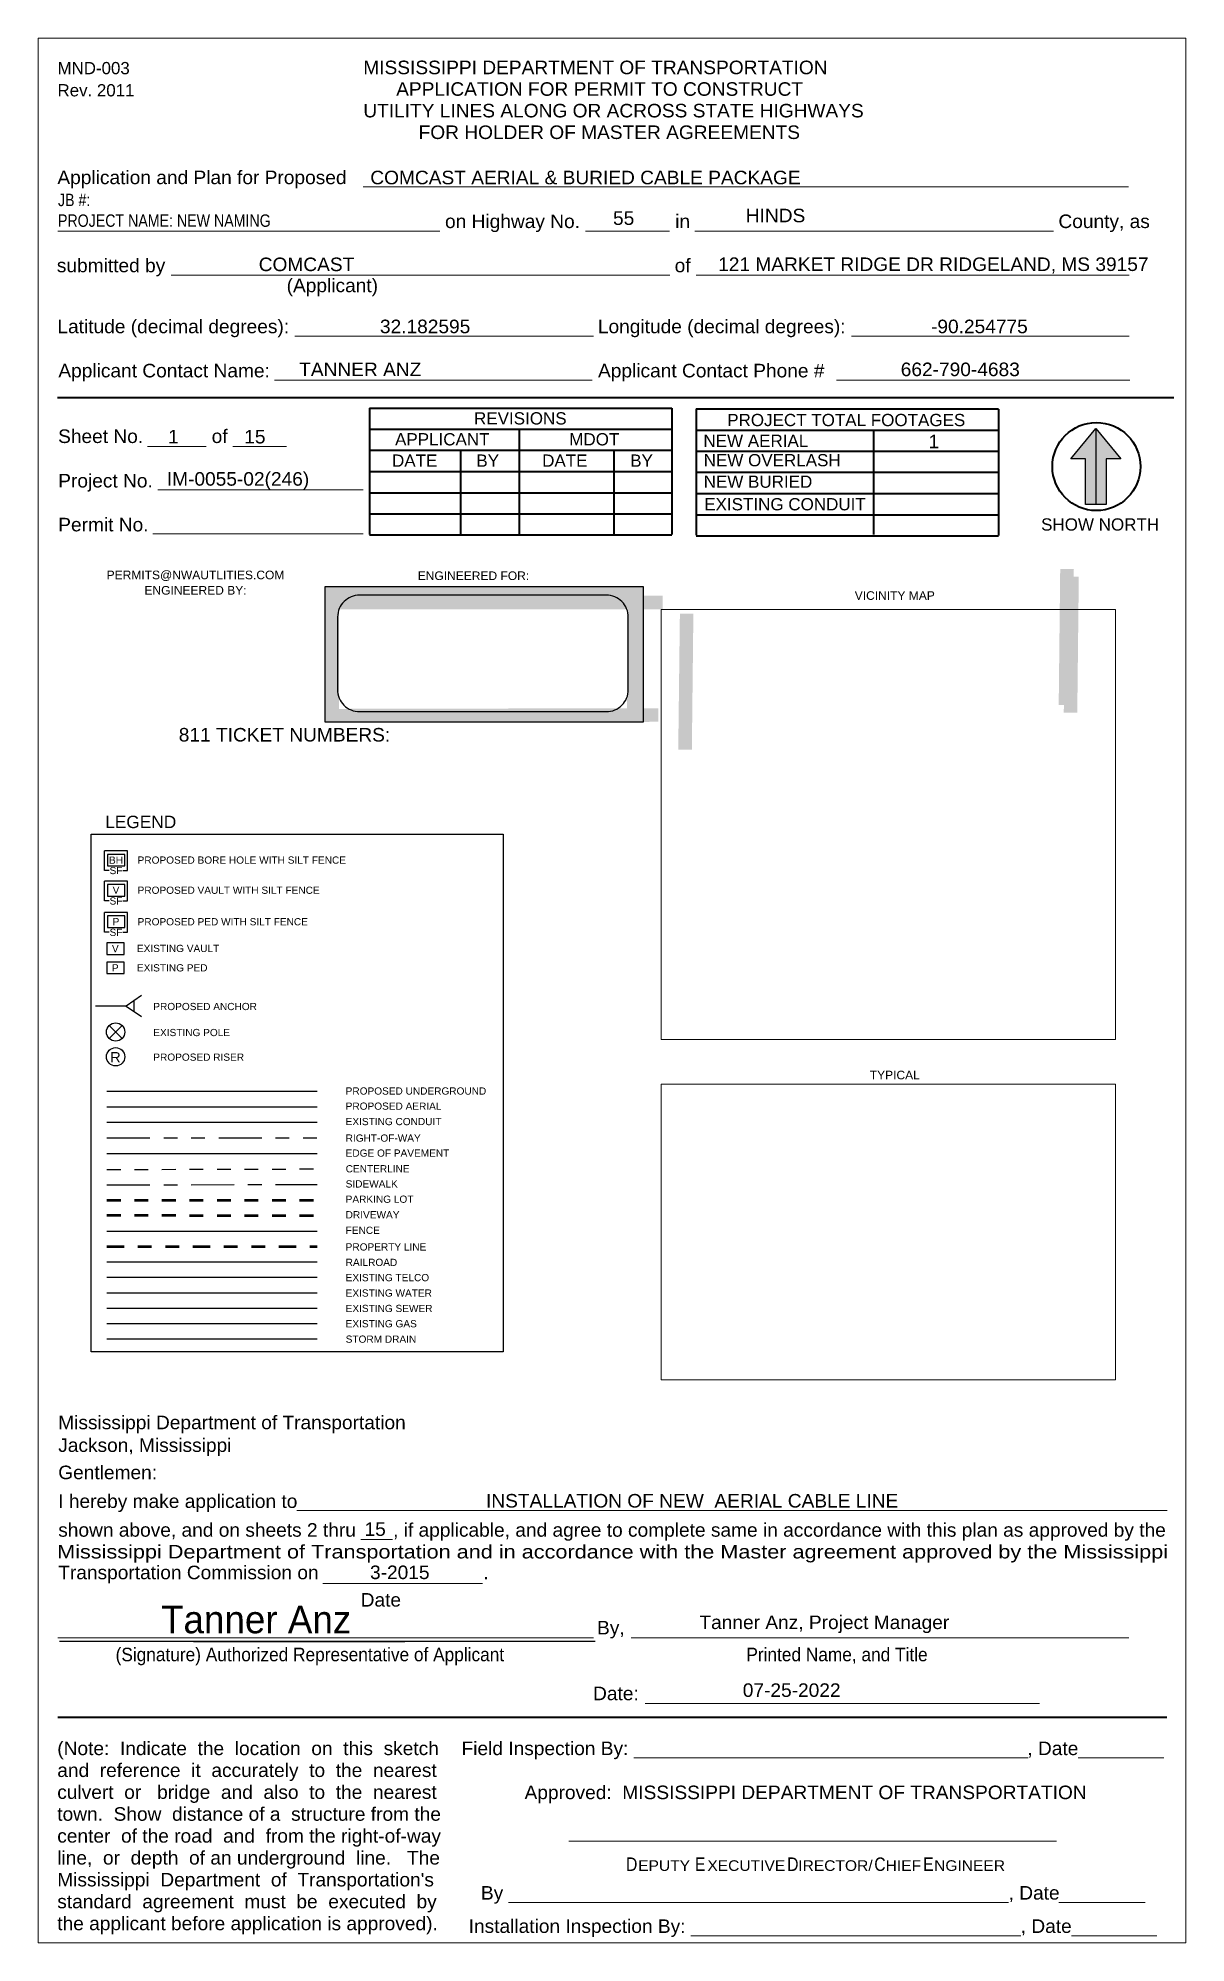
# Paper-space layout 'P1' of a CAD drawing. Header units: feet. Extents: x 0.2 to 8.5, y 0.1 to 13.9.
import ezdxf
from ezdxf.enums import TextEntityAlignment as Align
from ezdxf.lldxf.tags import DXFTag

# ---------------------------------------------------------------- set-up
doc = ezdxf.new("R2010")
doc.units = ezdxf.units.FT
doc.header["$MEASUREMENT"] = 0
for name, pattern in [('CENTER', [2, 1.25, -0.25, 0.25, -0.25]), ('DASHED2', [0.375, 0.25, -0.125]), ('DIVIDE2', [0.625, 0.25, -0.125, 0, -0.125, 0, -0.125]), ('DOT2', [0.125, 0, -0.125]), ('PHANTOM2', [1.25, 0.625, -0.125, 0.125, -0.125, 0.125, -0.125])]:
    doc.linetypes.add(name, pattern=pattern)
doc.layers.get('0').update_dxf_attribs({"true_color": 0x000000})
doc.layers.add('EOP', color=7, linetype='Continuous', lineweight=0, true_color=0x000000)
doc.layers.add('Level 63', color=7, linetype='Continuous', lineweight=0, true_color=0x000000)
for name, color, linetype, true_color in [('LAYOUT TEXT', 7, 'Continuous', 0x000000), ('LINE', 7, 'Continuous', 0x000000), ('LINETYPES', 7, 'Continuous', 0x000000), ('text', 7, 'Continuous', 0x000000)]:
    doc.layers.add(name, color=color, linetype=linetype, true_color=true_color)
doc.styles.get("Standard").update_dxf_attribs({"font": 'arial.ttf'})
doc.styles.add('Style-Arial', font='arial.ttf')
doc.styles.add('style1', font='BRUSHSCI.TTF')
tags = doc.linetypes.add('AERIAL', pattern='A,1.001328,-0.019754,["A",Standard,S=0.05,R=0,X=0,Y=-0.020729],-0.059416', length=1.080498).pattern_tags.tags
tags[6] = DXFTag(74, 10)
tags = doc.linetypes.add('AF', pattern='A,3.389462,["AFA",Standard,S=1,R=0,X=0.252079,Y=-0.5],-3.22101,6.77899,["AFA",Standard,S=1,R=0,X=0.252079,Y=-0.5],-3.22101,6.77899,["AFA",Standard,S=1,R=0,X=0.252079,Y=-0.5],-3.22101,7.275068,["AFA",Standard,S=1,R=0,X=0.252079,Y=-0.5],-3.22101,2.89345', length=40).pattern_tags.tags
tags[37] = DXFTag(74, 10)
tags[26] = DXFTag(74, 10)
tags[15] = DXFTag(74, 10)
tags[4] = DXFTag(74, 10)
tags = doc.linetypes.add('EC', pattern='A,1.001328,-0.041906,["EC",Standard,S=0.05,R=359.97053,X=0,Y=-0.023577],-0.144247', length=1.187481).pattern_tags.tags
tags[6] = DXFTag(74, 10)
doc.linetypes.add('Fence1', pattern='A,0.75,-0.05,["X",Standard,S=0.08,R=0,X=-0.01,Y=-0.04],-0.08', length=0.88)
tags = doc.linetypes.add('GAS', pattern='A,1.001328,-0.019754,["G",Standard,S=0.05,R=0,X=0,Y=-0.025314],-0.075275', length=1.096357).pattern_tags.tags
tags[6] = DXFTag(74, 10)
tags = doc.linetypes.add('SD', pattern='A,1.001328,-0.041373,["SD",Standard,S=0.05,R=0,X=0,Y=-0.026529],-0.145554', length=1.188255).pattern_tags.tags
tags[6] = DXFTag(74, 10)
tags = doc.linetypes.add('SEWER', pattern='A,1.001328,-0.019754,["S",Standard,S=0.05,R=0,X=0,Y=-0.021748],-0.068143', length=1.089225).pattern_tags.tags
tags[6] = DXFTag(74, 10)
tags = doc.linetypes.add('TELCO', pattern='A,1.001328,-0.019754,["T",Standard,S=0.05,R=0,X=0,Y=-0.023541],-0.060714', length=1.081796).pattern_tags.tags
tags[6] = DXFTag(74, 10)
doc.linetypes.add('TRACKS', pattern='A,0.15,[130,ltypeshp.shx,S=0.25,R=0,X=0,Y=0],0.15', length=0.3)
tags = doc.linetypes.add('UG', pattern='A,1.001328,-0.019754,["UG",Standard,S=0.05,R=0,X=0,Y=-0.023041],-0.120781', length=1.141863).pattern_tags.tags
tags[6] = DXFTag(74, 10)
tags = doc.linetypes.add('WATER', pattern='A,1.001328,-0.019754,["W",Standard,S=0.05,R=0,X=0,Y=-0.027369],-0.091915', length=1.112997).pattern_tags.tags
tags[6] = DXFTag(74, 10)

# ---------------------------------------------------------------- blocks, each defined once
blk = doc.blocks.new('MDOT P1')
at = {"layer": 'LAYOUT TEXT', "color": 7, "linetype": 'Continuous', "lineweight": 13}
for p, q in [((7.982, 12.835), (2.42, 12.835)), ((2.977, 12.514), (0.2, 12.514)), ((4.647, 12.514), (4.036, 12.514)), ((7.436, 12.514), (4.831, 12.514)), ((4.648, 12.194), (1.024, 12.194)), ((7.986, 12.194), (4.84, 12.194)), ((4.093, 11.751), (1.923, 11.751)), ((7.986, 11.751), (5.969, 11.751)), ((4.084, 11.431), (1.775, 11.431)), ((7.991, 11.431), (5.86, 11.431)), ((1.28, 10.949), (0.853, 10.949)), ((1.864, 10.949), (1.472, 10.949)), ((2.419, 10.633), (0.927, 10.633)), ((2.42, 10.313), (0.892, 10.313)), ((8.263, 3.218), (1.938, 3.218)), ((2.634, 3.006), (2.403, 3.006)), ((3.287, 2.686), (2.128, 2.686)), ((4.093, 2.293), (0.2, 2.293)), ((7.985, 2.293), (4.369, 2.293)), ((7.335, 1.814), (4.47, 1.814)), ((7.252, 1.419), (4.387, 1.419)), ((8.238, 1.419), (7.616, 1.419)), ((7.46, 0.814), (3.914, 0.814)), ((7.111, 0.368), (3.476, 0.368)), ((8.104, 0.368), (7.477, 0.368)), ((7.2, 0.126), (4.802, 0.126)), ((8.189, 0.126), (7.569, 0.126))]:
    blk.add_line(p, q, dxfattribs=at)
at = {"layer": 'LAYOUT TEXT', "color": 7, "linetype": 'Continuous', "lineweight": 40}
for p, q in [((0.199, 11.304), (8.312, 11.304)), ((2.465, 11.228), (4.664, 11.228)), ((2.465, 11.228), (2.465, 10.31)), ((4.664, 11.226), (4.664, 10.308)), ((4.84, 11.222), (7.038, 11.222)), ((4.84, 11.222), (4.84, 10.304)), ((7.038, 11.22), (7.038, 10.302)), ((2.465, 11.074), (4.664, 11.074)), ((3.554, 11.074), (3.554, 10.31)), ((4.84, 11.068), (7.038, 11.068)), ((6.129, 11.072), (6.129, 10.308)), ((2.465, 10.921), (4.664, 10.921)), ((3.127, 10.921), (3.127, 10.308)), ((4.241, 10.921), (4.241, 10.308)), ((4.84, 10.915), (7.038, 10.915)), ((2.465, 10.767), (4.664, 10.767)), ((4.84, 10.761), (7.038, 10.761)), ((2.465, 10.613), (4.664, 10.613)), ((4.84, 10.607), (7.038, 10.607)), ((2.465, 10.459), (4.664, 10.459)), ((4.84, 10.453), (7.038, 10.453)), ((2.465, 10.306), (4.664, 10.306)), ((4.84, 10.3), (7.038, 10.3)), ((0.2, 1.715), (8.261, 1.715))]:
    blk.add_line(p, q, dxfattribs=at)
at = {"layer": 'LAYOUT TEXT', "color": 7, "linetype": 'Continuous', "lineweight": 13, "flags": 128}
blk.add_lwpolyline([(0.058, 13.916), (0.058, 0.076), (8.399, 0.076), (8.399, 13.916), (0.058, 13.916)], dxfattribs=at)
at = {"layer": 'LAYOUT TEXT', "color": 7, "linetype": 'Continuous', "lineweight": 40}
blk.add_circle((7.749, 10.803), 0.32, dxfattribs=at)
at = {"layer": 'LAYOUT TEXT', "color": 7, "linetype": 'Continuous', "lineweight": 0, "style": 'Style-Arial', "width": 0.986544}
for s, p in [('MND-003', (0.199, 13.698)), ('Rev. 2011', (0.199, 13.537))]:
    blk.add_text(s, height=0.089, dxfattribs=at).set_placement(p, align=Align.MIDDLE_LEFT)
at = {"layer": 'LAYOUT TEXT', "color": 7, "linetype": 'Continuous', "lineweight": 13, "style": 'Style-Arial'}
for s, height, width, p in [('MISSISSIPPI DEPARTMENT OF TRANSPORTATION', 0.09841, 1.010972, (2.421, 13.703)), ('APPLICATION FOR PERMIT TO CONSTRUCT', 0.09841, 1.010972, (2.66, 13.546)), ('UTILITY LINES ALONG OR ACROSS STATE HIGHWAYS', 0.09841, 1.010972, (2.421, 13.389)), ('FOR HOLDER OF MASTER AGREEMENTS', 0.09841, 1.010972, (2.823, 13.232)), ('Application and Plan for Proposed', 0.09841, 1.010972, (0.198, 12.904)), ('on Highway No.', 0.09841, 1.010972, (3.015, 12.585)), ('in', 0.0984, 1.010972, (4.688, 12.585)), ('County, as', 0.0984, 1.010972, (7.473, 12.585)), ('submitted by', 0.09841, 1.010972, (0.194, 12.264)), ('of', 0.0984, 1.010972, (4.684, 12.264)), ('(Applicant)', 0.09841, 1.010972, (1.864, 12.119)), ('Latitude (decimal degrees):', 0.09841, 1.010972, (0.198, 11.821)), ('Longitude (decimal degrees):', 0.09841, 1.010972, (4.126, 11.821)), ('Applicant Contact Name:', 0.09841, 1.010972, (0.205, 11.5)), ('Applicant Contact Phone #', 0.09841, 1.010972, (4.127, 11.5)), ('Sheet No.', 0.0984, 1.010972, (0.203, 11.023)), ('of', 0.0984, 1.010972, (1.319, 11.023)), ('REVISIONS', 0.089, 0.993785, (3.226, 11.153)), ('PROJECT TOTAL FOOTAGES', 0.089, 0.993785, (5.066, 11.141)), ('APPLICANT', 0.089, 0.993785, (2.652, 11.001)), ('MDOT', 0.089, 0.993785, (3.918, 11.001)), ('NEW AERIAL', 0.089, 0.993785, (4.893, 10.99)), ('DATE', 0.089, 0.993785, (2.63, 10.846)), ('BY', 0.089, 0.993785, (3.243, 10.846)), ('DATE', 0.089, 0.993785, (3.721, 10.846)), ('BY', 0.089, 0.993785, (4.361, 10.846)), ('NEW OVERLASH', 0.089, 0.993785, (4.895, 10.849)), ('Project No.', 0.09841, 1.010972, (0.204, 10.7)), ('NEW BURIED', 0.089, 0.993785, (4.895, 10.693)), ('EXISTING CONDUIT', 0.089, 0.993785, (4.899, 10.529)), ('Permit No.', 0.0984, 1.010972, (0.204, 10.381)), ('SHOW NORTH', 0.089, 0.993785, (7.347, 10.382)), ('Mississippi Department of Transportation', 0.09841, 1.010972, (0.204, 3.857)), ('Jackson, Mississippi', 0.09841, 1.010972, (0.204, 3.692)), ('Gentlemen:', 0.0984, 1.010972, (0.204, 3.494)), ('I hereby make application to', 0.09841, 1.010972, (0.204, 3.285)), ('shown above, and on sheets 2 thru       , if applicable, and agree to complete same in accordance with this plan as approved by the', 0.098407, 1.010972, (0.204, 3.076)), ('Mississippi Department of Transportation and in accordance with the Master agreement approved by the Mississippi', 0.098407, 1.144884, (0.196, 2.918)), ('Transportation Commission on                               .', 0.09841, 1.010972, (0.204, 2.767)), ('Date', 0.0984, 1.010972, (2.402, 2.568)), ('By,', 0.0984, 1.010972, (4.12, 2.366)), ('(Signature) Authorized Representative of Applicant', 0.09841, 0.912402, (0.621, 2.171)), ('Printed Name, and Title', 0.09841, 0.912402, (5.205, 2.171)), ('Date:', 0.0984, 1.010972, (4.091, 1.888)), ('(Note:  Indicate  the  location  on  this  sketch', 0.09841, 1.010972, (0.197, 1.489)), ('Field Inspection By:', 0.09841, 1.010972, (3.135, 1.489)), (', Date', 0.0984, 1.010972, (7.247, 1.489)), ('and  reference  it  accurately  to  the  nearest', 0.09841, 1.010972, (0.197, 1.33)), ('culvert  or   bridge  and  also  to  the  nearest', 0.09841, 1.010972, (0.197, 1.171)), ('Approved:  MISSISSIPPI DEPARTMENT OF TRANSPORTATION', 0.09841, 1.010972, (3.593, 1.169)), ('town.  Show  distance of a  structure from the', 0.09841, 1.010972, (0.197, 1.012)), ('center  of the road  and  from the right-of-way', 0.09841, 1.010972, (0.197, 0.853)), ('line,  or  depth  of an underground  line.   The', 0.09841, 1.010972, (0.197, 0.694)), ('D', 0.0984, 0.823443, (4.331, 0.647)), ('E', 0.0984, 0.823443, (4.832, 0.647)), ('D', 0.0984, 0.823443, (5.502, 0.647)), ('C', 0.0984, 0.823443, (6.135, 0.647)), ('E', 0.0984, 0.823443, (6.49, 0.647)), ("Mississippi  Department  of  Transportation's", 0.09841, 1.010972, (0.197, 0.535)), (' EPUTY    XECUTIVE   IRECTOR/   HIEF   NGINEER', 0.07732, 1.048066, (4.387, 0.637)), ('standard  agreement  must  be  executed  by', 0.09841, 1.010972, (0.197, 0.376)), ('By', 0.0984, 1.010972, (3.276, 0.439)), (', Date', 0.0984, 1.010972, (7.111, 0.439)), ('the applicant before application is approved).', 0.09841, 1.010972, (0.197, 0.217)), ('Installation Inspection By:', 0.09841, 1.010972, (3.187, 0.197)), (', Date', 0.0984, 1.010972, (7.199, 0.197))]:
    blk.add_text(s, height=height, dxfattribs=dict(at, width=width)).set_placement(p, align=Align.MIDDLE_LEFT)
blk = doc.blocks.new('SHEET NUMBER')
at = {"layer": 'Level 63', "color": 7, "linetype": 'Continuous', "lineweight": 13, "style": 'Style-Arial', "width": 1.010972}
blk.add_text('15', height=0.0984, dxfattribs=at).set_placement((1.654, 11.025), align=Align.MIDDLE_LEFT)
blk = doc.blocks.new('PROJECT NUMBER')
at = {"layer": 'Level 63', "color": 7, "linetype": 'Continuous', "lineweight": 13, "style": 'Style-Arial', "width": 1.010972}
blk.add_text('IM-0055-02(246)', height=0.09841, dxfattribs=at).set_placement((1.091, 10.718), align=Align.MIDDLE_LEFT)
blk = doc.blocks.new('NAME')
at = {"layer": 'Level 63', "color": 7, "linetype": 'Continuous', "lineweight": 13, "style": 'Style-Arial', "width": 1.010972}
blk.add_text('COMCAST', height=0.0984, dxfattribs=at).set_placement((2.053, 11.514), align=Align.MIDDLE_LEFT)
blk = doc.blocks.new('ADDRESS')
at = {"layer": 'Level 63', "color": 7, "linetype": 'Continuous', "lineweight": 13, "style": 'Style-Arial', "width": 1.010972}
blk.add_text('COMCAST AERIAL & BURIED CABLE PACKAGE  ', height=0.09841, dxfattribs=at).set_placement((2.494, 12.905), align=Align.MIDDLE_LEFT)
blk = doc.blocks.new('HIGHWAY')
at = {"layer": 'Level 63', "color": 7, "linetype": 'Continuous', "lineweight": 13, "style": 'Style-Arial', "width": 1.010972}
blk.add_text('55', height=0.0984, dxfattribs=at).set_placement((4.334, 12.613), align=Align.MIDDLE_LEFT)
blk = doc.blocks.new('COUNTY')
at = {"layer": 'Level 63', "color": 7, "linetype": 'Continuous', "lineweight": 13, "style": 'Style-Arial', "width": 1.010972}
blk.add_text('HINDS ', height=0.0984, dxfattribs=at).set_placement((5.026, 12.67), align=Align.MIDDLE_LEFT)
blk = doc.blocks.new('SIGNATURE')
at = {"insert": (1.049, 2.53), "char_height": 0.2, "attachment_point": 1, "style": 'style1'}
blk.add_mtext_dynamic_manual_height_columns('Tanner Anz', width=3.87337, gutter_width=3.385, heights=[0], dxfattribs=at)
blk = doc.blocks.new('ADDRESS 1')
at = {"layer": 'Level 63', "color": 7, "linetype": 'Continuous', "lineweight": 13, "style": 'Style-Arial', "width": 1.010972}
blk.add_text('121 MARKET RIDGE DR RIDGELAND, MS 39157', height=0.09841, dxfattribs=at).set_placement((5.098, 12.278), align=Align.MIDDLE_LEFT)
blk = doc.blocks.new('NAME 1')
at = {"layer": 'Level 63', "color": 7, "linetype": 'Continuous', "lineweight": 13, "style": 'Style-Arial', "width": 1.010972}
blk.add_text('TANNER ANZ', height=0.0984, dxfattribs=at).set_placement((2.053, 11.514), align=Align.MIDDLE_LEFT)

psp = doc.layouts.new('P1')

# ---------------------------------------------------------------- hatches: boundary and pattern name
at = {"true_color": 0xffffff}
h = psp.add_hatch(color=7, dxfattribs=at)
h.dxf.hatch_style = 1
h.paths.add_polyline_path([(2.243, 9.937), (2.243, 8.95), (4.552, 8.95), (4.552, 9.937)])
h.paths.add_polyline_path([(4.435, 9.863), (4.435, 9.037), (2.342, 9.037), (2.342, 9.863)], flags=16)
at = {"layer": 'LINE'}
h = psp.add_hatch(color=256, dxfattribs=at)
h.dxf.hatch_style = 1
h.paths.add_polyline_path([(7.919, 10.864), (8.024, 10.864), (7.843, 11.084), (7.662, 10.863), (7.767, 10.864), (7.767, 10.531), (7.919, 10.531)])
at = {"layer": 'text', "linetype": 'AF', "true_color": 0xffffff}
h = psp.add_hatch(color=7, dxfattribs=at)
h.dxf.hatch_style = 1
h.paths.add_polyline_path([(7.671, 9.075), (7.683, 10.063), (7.584, 10.063), (7.573, 9.075)])
h = psp.add_hatch(color=7, dxfattribs=at)
h.dxf.hatch_style = 1
h.paths.add_polyline_path([(7.708, 9.02), (7.719, 10.008), (7.621, 10.008), (7.61, 9.02)])
h = psp.add_hatch(color=7, dxfattribs=at)
h.dxf.hatch_style = 1
h.paths.add_polyline_path([(4.694, 9.87), (2.243, 9.869), (2.243, 9.771), (4.694, 9.771)])
h = psp.add_hatch(color=7, dxfattribs=at)
h.dxf.hatch_style = 1
h.paths.add_polyline_path([(4.907, 8.75), (4.918, 9.738), (4.82, 9.738), (4.808, 8.75)])
h = psp.add_hatch(color=7, dxfattribs=at)
h.dxf.hatch_style = 1
h.paths.add_polyline_path([(4.664, 9.052), (2.243, 9.047), (2.243, 8.948), (4.664, 8.953)])

# ---------------------------------------------------------------- linework, layer by layer
at = {"color": 7, "true_color": 0xffffff}
psp.add_lwpolyline([(2.243, 9.937), (4.552, 9.937), (4.552, 8.95), (2.243, 8.95)], close=True, dxfattribs=at)
psp.add_lwpolyline([(2.332, 9.715), (2.332, 9.187, 0.417329), (2.492, 9.027), (4.285, 9.027, 0.417329), (4.445, 9.187), (4.445, 9.713, 0.417329), (4.285, 9.873), (2.492, 9.873, 0.414214)], format="xyb", close=True)
at = {"layer": 'LINE'}
psp.add_line((7.843, 11.084), (7.843, 10.531), dxfattribs=at)
at = {"layer": 'LINE', "linetype": 'Continuous'}
psp.add_lwpolyline([(4.204, 2.271), (0.311, 2.271)], dxfattribs=at)
at = {"layer": 'LINETYPES', "linetype": 'AF'}
psp.add_lwpolyline([(0.541, 8.136), (3.535, 8.136), (3.535, 4.375), (0.541, 4.375)], close=True, dxfattribs=at)
at = {"layer": 'LINETYPES', "color": 18, "true_color": 0x000000}
for points in [[(0.672, 7.872), (0.638, 7.872), (0.638, 8.015)], [(0.806, 8.015), (0.638, 8.015)], [(0.66, 7.99), (0.66, 7.906), (0.786, 7.906), (0.786, 7.99), (0.66, 7.99)], [(0.772, 7.872), (0.806, 7.872), (0.806, 8.015)], [(0.672, 7.652), (0.638, 7.652), (0.638, 7.795)], [(0.806, 7.795), (0.638, 7.795)], [(0.66, 7.77), (0.66, 7.686), (0.786, 7.686), (0.786, 7.77), (0.66, 7.77)], [(0.772, 7.652), (0.806, 7.652), (0.806, 7.795)], [(0.806, 7.567), (0.638, 7.567)], [(0.672, 7.424), (0.638, 7.424), (0.638, 7.567)], [(0.66, 7.543), (0.66, 7.459), (0.786, 7.459), (0.786, 7.543), (0.66, 7.543)], [(0.772, 7.424), (0.806, 7.424), (0.806, 7.567)]]:
    psp.add_lwpolyline(points, dxfattribs=at)
at = {"layer": 'LINETYPES'}
for points in [[(0.655, 7.346), (0.655, 7.262), (0.78, 7.262), (0.78, 7.346), (0.655, 7.346)], [(0.655, 7.207), (0.655, 7.123), (0.78, 7.123), (0.78, 7.207), (0.655, 7.207)]]:
    psp.add_lwpolyline(points, dxfattribs=at)
at = {"layer": 'LINETYPES', "color": 18, "lineweight": 25, "true_color": 0x000000}
for points in [[(0.907, 6.964), (0.795, 6.888), (0.907, 6.812)], [(0.851, 6.926), (0.851, 6.85)], [(0.795, 6.888), (0.574, 6.888)]]:
    psp.add_lwpolyline(points, dxfattribs=at)
at = {"layer": 'LINETYPES', "lineweight": 25}
for points in [[(0.672, 6.746), (0.766, 6.652)], [(0.766, 6.746), (0.673, 6.652)]]:
    psp.add_lwpolyline(points, dxfattribs=at)
at = {"layer": 'LINETYPES', "linetype": 'UG', "flags": 128}
psp.add_lwpolyline([(0.656, 6.268), (2.183, 6.268)], dxfattribs=at)
at = {"layer": 'LINETYPES', "linetype": 'AERIAL', "flags": 128}
psp.add_lwpolyline([(0.656, 6.156), (2.183, 6.155)], dxfattribs=at)
at = {"layer": 'LINETYPES', "color": 18, "linetype": 'EC', "true_color": 0x000000, "flags": 128}
psp.add_lwpolyline([(0.656, 6.045), (2.183, 6.044)], dxfattribs=at)
at = {"layer": 'LINETYPES', "linetype": 'PHANTOM2', "ltscale": 0.5, "flags": 128}
psp.add_lwpolyline([(0.656, 5.929), (2.183, 5.929)], dxfattribs=at)
at = {"layer": 'LINETYPES', "flags": 128}
psp.add_lwpolyline([(0.656, 5.816), (2.183, 5.816)], dxfattribs=at)
at = {"layer": 'LINETYPES', "linetype": 'DASHED2', "ltscale": 0.25, "flags": 128}
psp.add_lwpolyline([(0.656, 5.7), (2.183, 5.704)], dxfattribs=at)
at = {"layer": 'LINETYPES', "linetype": 'CENTER', "ltscale": 0.25, "flags": 128}
psp.add_lwpolyline([(0.656, 5.589), (2.183, 5.591)], dxfattribs=at)
at = {"layer": 'LINETYPES', "linetype": 'DOT2', "lineweight": 50, "ltscale": 0.5, "flags": 128}
for points in [[(0.656, 5.478), (2.183, 5.478)], [(0.656, 5.368), (2.183, 5.365)]]:
    psp.add_lwpolyline(points, dxfattribs=at)
at = {"layer": 'LINETYPES', "linetype": 'Fence1', "ltscale": 0.5, "flags": 128}
psp.add_lwpolyline([(0.656, 5.251), (2.183, 5.253)], dxfattribs=at)
at = {"layer": 'LINETYPES', "linetype": 'DIVIDE2', "lineweight": 50, "ltscale": 0.5, "flags": 128}
psp.add_lwpolyline([(0.656, 5.14), (2.183, 5.14)], dxfattribs=at)
at = {"layer": 'LINETYPES', "linetype": 'TRACKS', "ltscale": 0.15, "flags": 128}
psp.add_lwpolyline([(0.656, 5.028), (2.183, 5.028)], dxfattribs=at)
at = {"layer": 'LINETYPES', "linetype": 'TELCO', "ltscale": 1.25, "flags": 128}
psp.add_lwpolyline([(0.656, 4.917), (2.183, 4.917)], dxfattribs=at)
at = {"layer": 'LINETYPES', "linetype": 'WATER', "flags": 128}
psp.add_lwpolyline([(0.656, 4.805), (2.183, 4.805)], dxfattribs=at)
at = {"layer": 'LINETYPES', "linetype": 'SEWER', "flags": 128}
psp.add_lwpolyline([(0.656, 4.693), (2.183, 4.693)], dxfattribs=at)
at = {"layer": 'LINETYPES', "linetype": 'GAS', "flags": 128}
psp.add_lwpolyline([(0.656, 4.582), (2.183, 4.582)], dxfattribs=at)
at = {"layer": 'LINETYPES', "linetype": 'SD', "flags": 128}
psp.add_lwpolyline([(0.656, 4.47), (2.183, 4.47)], dxfattribs=at)
at = {"layer": 'LINETYPES', "lineweight": 25}
for centre in [(0.719, 6.699), (0.719, 6.519)]:
    psp.add_circle(centre, 0.0664, dxfattribs=at)
at = {"layer": 'text', "linetype": 'AF'}
psp.add_lwpolyline([(7.843, 11.084), (8.024, 10.864), (7.919, 10.864), (7.919, 10.531), (7.767, 10.531), (7.767, 10.864), (7.662, 10.863), (7.843, 11.084)], close=True, dxfattribs=at)
psp.add_lwpolyline([(1.284, 2.271), (2.82, 2.271)], dxfattribs=at)

# ---------------------------------------------------------------- block references
at = {"layer": 'EOP', "color": 3}
psp.add_blockref('NAME 1', (0, 0), dxfattribs=at)
at = {"layer": 'LAYOUT TEXT'}
for name, p in [('ADDRESS', (0.076, 0.003)), ('HIGHWAY', (0, 0)), ('COUNTY', (0.273, -0.038)), ('NAME', (-0.294, 0.763)), ('ADDRESS 1', (0, 0)), ('SHEET NUMBER', (0, 0)), ('PROJECT NUMBER', (0, 0)), ('SHEET NUMBER', (0.874, -7.938)), ('SIGNATURE', (0, 0))]:
    psp.add_blockref(name, p, dxfattribs=at)
at = {"layer": 'text', "linetype": 'AF'}
psp.add_blockref('MDOT P1', (0.098, 0.005), dxfattribs=at)

# ---------------------------------------------------------------- texts
at = {"char_height": 0.0625, "width": 1.68342, "attachment_point": 4}
for s, insert in [('\\pxqc;PERMITS@NWAUTLITIES.COM', (0.458, 10.014)), ('\\pxqc;ENGINEERED FOR:', (2.478, 10.014)), ('\\pxqc;ENGINEERED BY:', (0.458, 9.908)), ('\\pxqc;VICINITY MAP', (5.54, 9.87)), ('\\pxqc;TYPICAL', (5.54, 6.386))]:
    psp.add_mtext(s, dxfattribs=dict(at, insert=insert))
at = {"layer": 'EOP', "color": 3, "insert": (0.3, 12.79), "char_height": 0.09, "attachment_point": 1, "style": 'style1'}
psp.add_mtext_dynamic_manual_height_columns('{\\fArial Narrow|b0|i0|c0|p34;\\C256;JB #:\\PPROJECT NAME: NEW NAMING}', width=2.79019, gutter_width=3.385, heights=[0.272], dxfattribs=at)
at = {"layer": 'LAYOUT TEXT', "color": 7, "linetype": 'Continuous', "lineweight": 13, "style": 'Style-Arial', "width": 1.010972}
for s, height, p in [('32.182595', 0.0984, (2.64, 11.826)), ('-90.254775', 0.0984, (6.645, 11.826)), ('662-790-4683', 0.09841, (6.425, 11.514)), ('1', 0.0984, (1.1, 11.025)), ('1', 0.0984, (6.627, 10.99)), ('INSTALLATION OF NEW  AERIAL CABLE LINE', 0.09841, (3.411, 3.293)), ('Tanner Anz, Project Manager', 0.09841, (4.962, 2.41)), ('07-25-2022', 0.0984, (5.277, 1.917))]:
    psp.add_text(s, height=height, dxfattribs=at).set_placement(p, align=Align.MIDDLE_LEFT)
at = {"layer": 'Level 63', "color": 7, "linetype": 'Continuous', "lineweight": 13, "style": 'Style-Arial', "width": 1.010972}
for s, height, p in [('811 TICKET NUMBERS:', 0.09841, (1.178, 8.859)), ('3-2015', 0.0984, (2.568, 2.773))]:
    psp.add_text(s, height=height, dxfattribs=at).set_placement(p, align=Align.MIDDLE_LEFT)
at = {"layer": 'LINETYPES'}
psp.add_text('R', height=0.0755, dxfattribs=at).set_placement((0.68, 6.478))
at = {"layer": 'LINETYPES', "attachment_point": 4}
for s, insert, char_height, width in [('LEGEND', (0.643, 8.225), 0.09, 1.78194), ('PROPOSED BORE HOLE WITH SILT FENCE           ', (0.879, 7.948), 0.05245, 1.78194), ('PROPOSED VAULT WITH SILT FENCE           ', (0.879, 7.729), 0.05245, 1.78194), ('PROPOSED PED WITH SILT FENCE           ', (0.879, 7.5), 0.05245, 1.78194), ('\\pxqc;V          ', (0.562, 7.305), 0.05245, 0.30982), ('EXISTING VAULT       ', (0.874, 7.306), 0.05245, 1.78194), ('\\pxqc;P          ', (0.562, 7.165), 0.05245, 0.30982), ('EXISTING PED    ', (0.874, 7.165), 0.05245, 1.78194), ('PROPOSED ANCHOR ', (0.993, 6.884), 0.05245, 1.78194), ('EXISTING POLE  ', (0.993, 6.695), 0.05245, 1.78194), ('PROPOSED RISER  ', (0.993, 6.516), 0.05245, 1.78194), ('PROPOSED UNDERGROUND   ', (2.391, 6.27), 0.05245, 1.78194), ('PROPOSED AERIAL', (2.391, 6.16), 0.05245, 1.78194), ('EXISTING CONDUIT', (2.391, 6.048), 0.05245, 1.78194), ('RIGHT-OF-WAY  ', (2.391, 5.928), 0.05245, 1.78194), ('EDGE OF PAVEMENT ', (2.391, 5.819), 0.05245, 1.78194), ('CENTERLINE  ', (2.391, 5.705), 0.05245, 1.78194), ('SIDEWALK   ', (2.391, 5.595), 0.05245, 1.78194), ('PARKING LOT', (2.391, 5.484), 0.05245, 1.78194), ('DRIVEWAY', (2.391, 5.371), 0.0525, 1.78194), ('FENCE', (2.391, 5.258), 0.0525, 1.78194), ('PROPERTY LINE ', (2.391, 5.137), 0.05245, 1.78194), ('RAILROAD ', (2.391, 5.025), 0.0525, 1.78194), ('EXISTING TELCO ', (2.391, 4.914), 0.05245, 1.78194), ('EXISTING WATER', (2.391, 4.802), 0.05245, 1.78194), ('EXISTING SEWER', (2.391, 4.69), 0.05245, 1.78194), ('EXISTING GAS ', (2.391, 4.579), 0.05245, 1.78194), ('STORM DRAIN ', (2.391, 4.467), 0.05245, 1.78194)]:
    psp.add_mtext(s, dxfattribs=dict(at, insert=insert, char_height=char_height, width=width))
at = {"layer": 'LINETYPES', "color": 18, "true_color": 0x000000, "char_height": 0.05245, "width": 0.30982, "attachment_point": 4}
for s, insert in [('\\pxqc;BH          ', (0.567, 7.948)), ('\\pxqc;SF          ', (0.567, 7.872)), ('\\pxqc;V          ', (0.567, 7.73)), ('\\pxqc;SF          ', (0.567, 7.651)), ('\\pxqc;P          ', (0.567, 7.501)), ('\\pxqc;SF          ', (0.567, 7.423))]:
    psp.add_mtext(s, dxfattribs=dict(at, insert=insert))

# ---------------------------------------------------------------- viewports
at = {"layer": 'EOP'}
psp.add_viewport(center=(6.334, 8.207), size=(3.302, 3.12452), view_center_point=(2058794.314, -686068.912), view_height=386.57528, dxfattribs=at)
psp.add_viewport(center=(6.334, 5.245), size=(3.302, 2.14828), view_center_point=(2058300.215, -686707.326), view_height=214.82812, status=3, dxfattribs=at)

doc.saveas('drawing.dxf')
